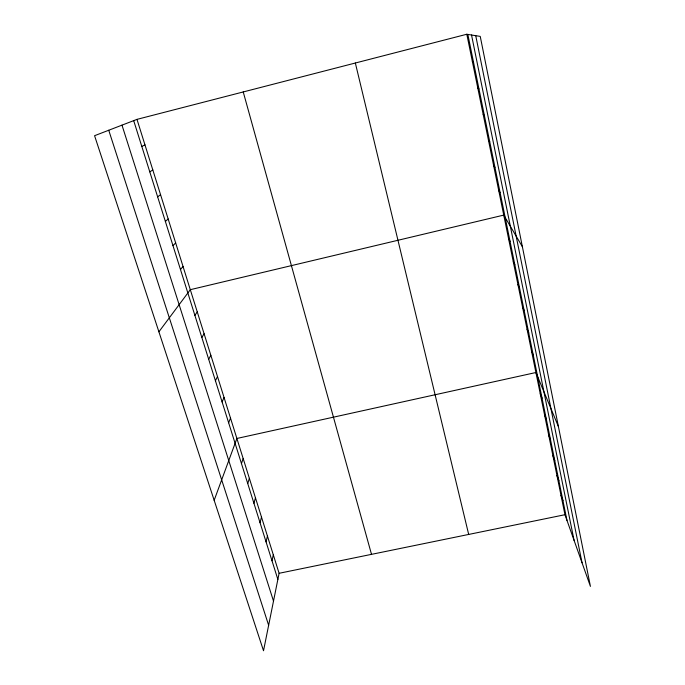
<?xml version="1.0" encoding="UTF-8"?>
<svg xmlns="http://www.w3.org/2000/svg" width="685" height="685" viewBox="0 0 685 685"><rect width="100%" height="100%" fill="white"/><g stroke="black" fill="none" stroke-linecap="round" stroke-linejoin="round"><path stroke-width="1.03" d="M136.983 119.37L279.095 573.294L263.519 650.75L94.573 135.698L136.983 119.37L466.802 34.25L480.245 36.399L590.427 586.394L564.962 514.709L466.802 34.25M271.996 560.775L273.306 554.807M266.063 541.878L267.441 536.081M260.043 522.715L261.499 517.089M253.938 503.278L255.471 497.841M247.739 483.576L249.357 478.327M241.462 463.599L243.166 458.539M214.165 500.298L236.882 438.469L535.91 372.52L558.403 426.515M228.636 422.773L230.511 418.115M222.086 401.924L224.046 397.48M215.441 380.766L217.496 376.536M208.694 359.3L210.843 355.292M201.844 337.517L204.096 333.741M194.9 315.408L197.254 311.88M158.903 331.805L190.302 289.686L503.749 215.107L522.381 246.703M180.472 269.505L183.041 266.474M172.988 245.667L175.66 242.91M165.376 221.452L168.167 218.969M157.644 196.843L160.555 194.66M149.792 171.849L152.823 169.957M141.812 146.444L144.963 144.869M279.095 573.294L564.962 514.709M472.342 61.367L473.446 61.898M477.787 88.04L478.952 88.922M483.156 114.284L484.381 115.491M488.431 140.1L489.706 141.641M493.62 165.505L494.955 167.354M498.723 190.498L500.118 192.656M508.553 238.62L510.051 241.351M513.288 261.773L514.829 264.778M517.946 284.592L519.538 287.854M522.535 307.06L524.171 310.579M527.065 329.202L528.743 332.961M531.517 351.02L533.238 355.018M540.242 393.712L542.04 398.165M544.506 414.605L546.347 419.271M548.719 435.189L550.586 440.07M552.863 455.491L554.773 460.568M556.956 475.51L558.9 480.784M560.989 495.246L562.959 500.709M108.735 130.244L268.64 625.277M121.981 125.141L273.503 601.105M133.695 120.637L277.862 579.424M243.235 91.944L371.51 554.353M355.344 63.011L468.686 534.437M467.838 34.413L566.966 520.36M475.741 35.68L582.027 562.753M471.537 35.004L574.081 540.379"/></g></svg>
